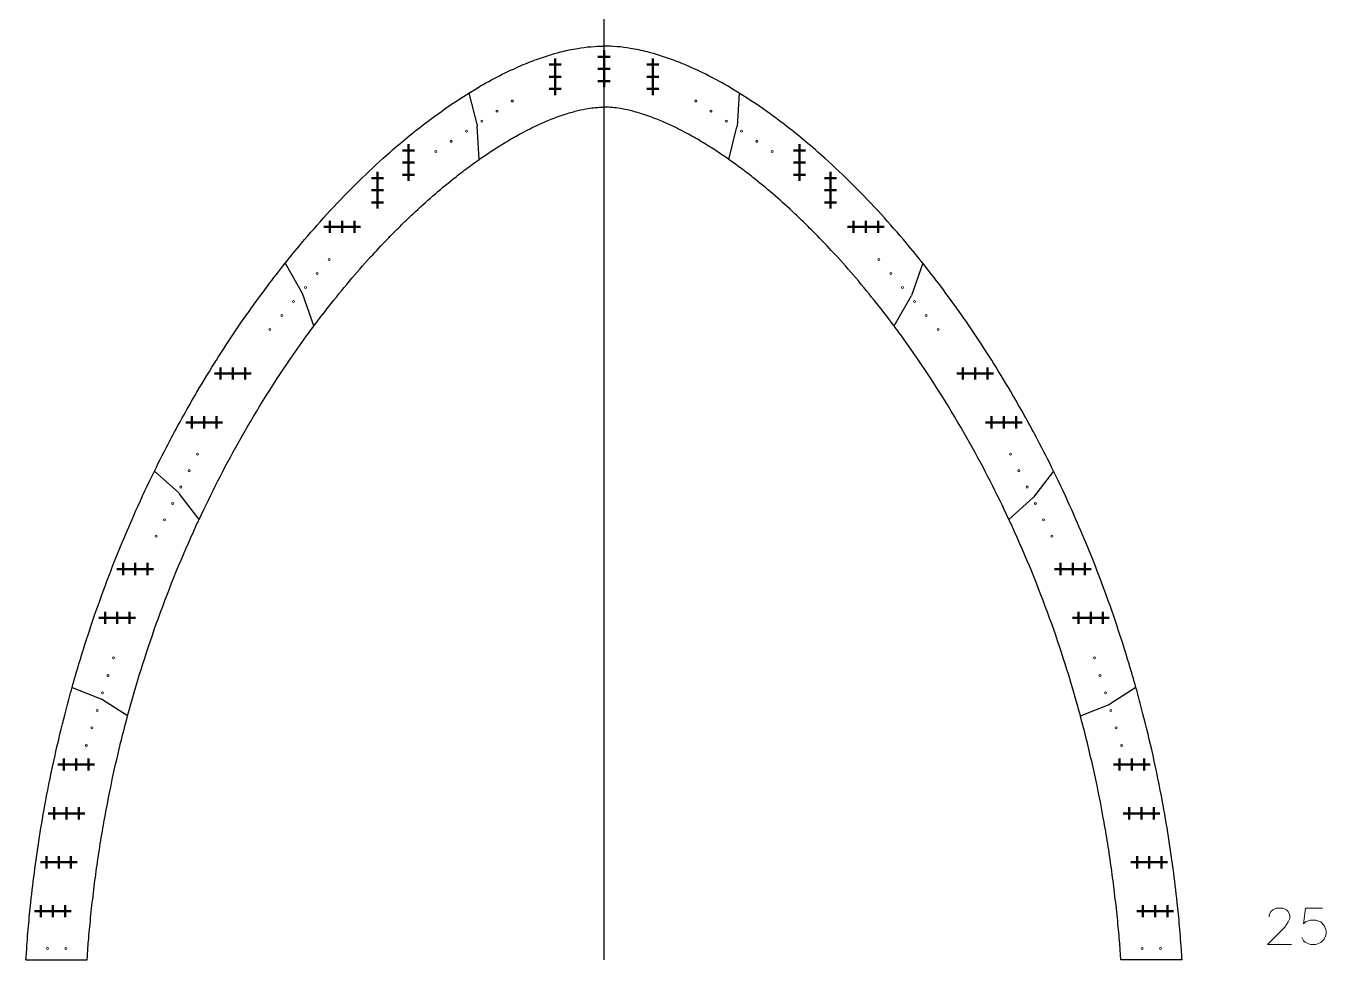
# Model space of a CAD drawing. Header units: inches. Extents: x -1683 to 11264, y -1696 to 865.
# Drawn here: x 7007.2 to 7432.8, y -1340.6 to -1034.8 of the extents above; entities that cross this region are included whole.
import ezdxf

# ---------------------------------------------------------------- set-up
doc = ezdxf.new("R2010")
doc.units = ezdxf.units.IN
doc.header["$MEASUREMENT"] = 0
doc.header["$PDMODE"] = 2
doc.header["$PDSIZE"] = 2
for name, color, linetype, lineweight in [('Annotation', 7, 'Continuous', 9), ('Drilling', 3, 'Continuous', 13), ('Engrave', 4, 'Continuous', 50)]:
    doc.layers.add(name, color=color, linetype=linetype, lineweight=lineweight)

# ---------------------------------------------------------------- blocks, each defined once
blk = doc.blocks.new('*U1722')
at = {"layer": 'Engrave'}
blk.add_point((0, 0), dxfattribs=at)
blk = doc.blocks.new('*U1723')
at = {"layer": 'Engrave', "color": 0, "linetype": 'ByBlock', "lineweight": -2, "transparency": 16777216}
for p in [(0, 0), (4, 0), (8, 0)]:
    blk.add_blockref('*U1722', p, dxfattribs=at)
blk = doc.blocks.new('*U1724')
at = {"layer": 'Engrave'}
blk.add_point((0, 0), dxfattribs=at)
blk = doc.blocks.new('*U1725')
at = {"layer": 'Engrave', "color": 0, "linetype": 'ByBlock', "lineweight": -2, "transparency": 16777216}
for p in [(0, 0), (4, 0), (8, 0)]:
    blk.add_blockref('*U1724', p, dxfattribs=at)
blk = doc.blocks.new('*U1726')
at = {"layer": 'Engrave'}
blk.add_point((0, 0), dxfattribs=at)
blk = doc.blocks.new('*U1727')
at = {"layer": 'Engrave', "color": 0, "linetype": 'ByBlock', "lineweight": -2, "transparency": 16777216}
for p in [(0, 0), (4, 0), (8, 0)]:
    blk.add_blockref('*U1726', p, dxfattribs=at)
blk = doc.blocks.new('*U1728')
at = {"layer": 'Engrave'}
blk.add_point((0, 0), dxfattribs=at)
blk = doc.blocks.new('*U1729')
at = {"layer": 'Engrave', "color": 0, "linetype": 'ByBlock', "lineweight": -2, "transparency": 16777216}
for p in [(0, 0), (4, 0), (8, 0)]:
    blk.add_blockref('*U1728', p, dxfattribs=at)
blk = doc.blocks.new('*U1730')
at = {"layer": 'Engrave'}
blk.add_point((0, 0), dxfattribs=at)
blk = doc.blocks.new('*U1731')
at = {"layer": 'Engrave', "color": 0, "linetype": 'ByBlock', "lineweight": -2, "transparency": 16777216}
for p in [(0, 0), (4, 0), (8, 0)]:
    blk.add_blockref('*U1730', p, dxfattribs=at)
blk = doc.blocks.new('*U1732')
at = {"layer": 'Engrave'}
blk.add_point((0, 0), dxfattribs=at)
blk = doc.blocks.new('*U1733')
at = {"layer": 'Engrave', "color": 0, "linetype": 'ByBlock', "lineweight": -2, "transparency": 16777216}
for p in [(0, 0), (4, 0), (8, 0)]:
    blk.add_blockref('*U1732', p, dxfattribs=at)
blk = doc.blocks.new('*U1734')
at = {"layer": 'Engrave'}
blk.add_point((0, 0), dxfattribs=at)
blk = doc.blocks.new('*U1735')
at = {"layer": 'Engrave', "color": 0, "linetype": 'ByBlock', "lineweight": -2, "transparency": 16777216}
for p in [(0, 0), (4, 0), (8, 0)]:
    blk.add_blockref('*U1734', p, dxfattribs=at)
blk = doc.blocks.new('*U1736')
at = {"layer": 'Engrave'}
blk.add_point((0, 0), dxfattribs=at)
blk = doc.blocks.new('*U1737')
at = {"layer": 'Engrave', "color": 0, "linetype": 'ByBlock', "lineweight": -2, "transparency": 16777216}
for p in [(0, 0), (4, 0), (8, 0)]:
    blk.add_blockref('*U1736', p, dxfattribs=at)
blk = doc.blocks.new('*U1738')
at = {"layer": 'Engrave'}
blk.add_point((0, 0), dxfattribs=at)
blk = doc.blocks.new('*U1739')
at = {"layer": 'Engrave', "color": 0, "linetype": 'ByBlock', "lineweight": -2, "transparency": 16777216}
for p in [(0, 0), (4, 0), (8, 0)]:
    blk.add_blockref('*U1738', p, dxfattribs=at)
blk = doc.blocks.new('*U1740')
at = {"layer": 'Engrave'}
blk.add_point((0, 0), dxfattribs=at)
blk = doc.blocks.new('*U1741')
at = {"layer": 'Engrave', "color": 0, "linetype": 'ByBlock', "lineweight": -2, "transparency": 16777216}
for p in [(0, 0), (4, 0), (8, 0)]:
    blk.add_blockref('*U1740', p, dxfattribs=at)
blk = doc.blocks.new('*U1742')
at = {"layer": 'Engrave'}
blk.add_point((0, 0), dxfattribs=at)
blk = doc.blocks.new('*U1743')
at = {"layer": 'Engrave', "color": 0, "linetype": 'ByBlock', "lineweight": -2, "transparency": 16777216}
for p in [(0, 0), (4, 0), (8, 0)]:
    blk.add_blockref('*U1742', p, dxfattribs=at)
blk = doc.blocks.new('*U1744')
at = {"layer": 'Engrave'}
blk.add_point((0, 0), dxfattribs=at)
blk = doc.blocks.new('*U1745')
at = {"layer": 'Engrave', "color": 0, "linetype": 'ByBlock', "lineweight": -2, "transparency": 16777216}
for p in [(0, 0), (4, 0), (8, 0)]:
    blk.add_blockref('*U1744', p, dxfattribs=at)
blk = doc.blocks.new('*U1746')
at = {"layer": 'Engrave'}
blk.add_point((0, 0), dxfattribs=at)
blk = doc.blocks.new('*U1747')
at = {"layer": 'Engrave', "color": 0, "linetype": 'ByBlock', "lineweight": -2, "transparency": 16777216}
for p in [(0, 0), (4, 0), (8, 0)]:
    blk.add_blockref('*U1746', p, dxfattribs=at)
blk = doc.blocks.new('*U1748')
at = {"layer": 'Engrave'}
blk.add_point((0, 0), dxfattribs=at)
blk = doc.blocks.new('*U1749')
at = {"layer": 'Engrave', "color": 0, "linetype": 'ByBlock', "lineweight": -2, "transparency": 16777216}
for p in [(0, 0), (4, 0), (8, 0)]:
    blk.add_blockref('*U1748', p, dxfattribs=at)
blk = doc.blocks.new('*U1750')
at = {"layer": 'Engrave'}
blk.add_point((0, 0), dxfattribs=at)
blk = doc.blocks.new('*U1751')
at = {"layer": 'Engrave', "color": 0, "linetype": 'ByBlock', "lineweight": -2, "transparency": 16777216}
for p in [(0, 0), (4, 0), (8, 0)]:
    blk.add_blockref('*U1750', p, dxfattribs=at)
blk = doc.blocks.new('*U1752')
at = {"layer": 'Engrave'}
blk.add_point((0, 0), dxfattribs=at)
blk = doc.blocks.new('*U1753')
at = {"layer": 'Engrave', "color": 0, "linetype": 'ByBlock', "lineweight": -2, "transparency": 16777216}
for p in [(0, 0), (4, 0), (8, 0)]:
    blk.add_blockref('*U1752', p, dxfattribs=at)
blk = doc.blocks.new('*U1754')
at = {"layer": 'Engrave'}
blk.add_point((0, 0), dxfattribs=at)
blk = doc.blocks.new('*U1755')
at = {"layer": 'Engrave', "color": 0, "linetype": 'ByBlock', "lineweight": -2, "transparency": 16777216}
for p in [(0, 0), (4, 0), (8, 0)]:
    blk.add_blockref('*U1754', p, dxfattribs=at)
blk = doc.blocks.new('*U1756')
at = {"layer": 'Engrave'}
blk.add_point((0, 0), dxfattribs=at)
blk = doc.blocks.new('*U1757')
at = {"layer": 'Engrave', "color": 0, "linetype": 'ByBlock', "lineweight": -2, "transparency": 16777216}
for p in [(0, 0), (4, 0), (8, 0)]:
    blk.add_blockref('*U1756', p, dxfattribs=at)
blk = doc.blocks.new('*U1758')
at = {"layer": 'Engrave'}
blk.add_point((0, 0), dxfattribs=at)
blk = doc.blocks.new('*U1759')
at = {"layer": 'Engrave', "color": 0, "linetype": 'ByBlock', "lineweight": -2, "transparency": 16777216}
for p in [(0, 0), (4, 0), (8, 0)]:
    blk.add_blockref('*U1758', p, dxfattribs=at)
blk = doc.blocks.new('*U1760')
at = {"layer": 'Engrave'}
blk.add_point((0, 0), dxfattribs=at)
blk = doc.blocks.new('*U1761')
at = {"layer": 'Engrave', "color": 0, "linetype": 'ByBlock', "lineweight": -2, "transparency": 16777216}
for p in [(0, 0), (4, 0), (8, 0)]:
    blk.add_blockref('*U1760', p, dxfattribs=at)
blk = doc.blocks.new('*U1762')
at = {"layer": 'Engrave'}
blk.add_point((0, 0), dxfattribs=at)
blk = doc.blocks.new('*U1763')
at = {"layer": 'Engrave', "color": 0, "linetype": 'ByBlock', "lineweight": -2, "transparency": 16777216}
for p in [(0, 0), (4, 0), (8, 0)]:
    blk.add_blockref('*U1762', p, dxfattribs=at)
blk = doc.blocks.new('*U1764')
at = {"layer": 'Engrave'}
blk.add_point((0, 0), dxfattribs=at)
blk = doc.blocks.new('*U1765')
at = {"layer": 'Engrave', "color": 0, "linetype": 'ByBlock', "lineweight": -2, "transparency": 16777216}
for p in [(0, 0), (4, 0), (8, 0)]:
    blk.add_blockref('*U1764', p, dxfattribs=at)
blk = doc.blocks.new('*U1766')
at = {"layer": 'Engrave'}
blk.add_point((0, 0), dxfattribs=at)
blk = doc.blocks.new('*U1767')
at = {"layer": 'Engrave', "color": 0, "linetype": 'ByBlock', "lineweight": -2, "transparency": 16777216}
for p in [(0, 0), (4, 0), (8, 0)]:
    blk.add_blockref('*U1766', p, dxfattribs=at)
blk = doc.blocks.new('*U1768')
at = {"layer": 'Engrave'}
blk.add_point((0, 0), dxfattribs=at)
blk = doc.blocks.new('*U1769')
at = {"layer": 'Engrave', "color": 0, "linetype": 'ByBlock', "lineweight": -2, "transparency": 16777216}
for p in [(0, 0), (4, 0), (8, 0)]:
    blk.add_blockref('*U1768', p, dxfattribs=at)
blk = doc.blocks.new('*U1770')
at = {"layer": 'Engrave'}
blk.add_point((0, 0), dxfattribs=at)
blk = doc.blocks.new('*U1771')
at = {"layer": 'Engrave', "color": 0, "linetype": 'ByBlock', "lineweight": -2, "transparency": 16777216}
for p in [(0, 0), (4, 0), (8, 0)]:
    blk.add_blockref('*U1770', p, dxfattribs=at)

msp = doc.modelspace()

# ---------------------------------------------------------------- linework, layer by layer
for p, q in [((7196.45039, -1340.6088), (7196.45039, -791.73489)), ((7152.1874, -1056.80783), (7154.87452, -1067.40772)), ((7240.71338, -1056.80783), (7239.99343, -1067.71929)), ((7154.87452, -1067.40772), (7154.90301, -1067.58762)), ((7155.62296, -1078.49908), (7154.90301, -1067.58762)), ((7237.27782, -1078.49908), (7239.96494, -1067.89919)), ((7239.96494, -1067.89919), (7239.99343, -1067.71929)), ((7092.0354, -1112.53875), (7097.62481, -1122.28394)), ((7300.86539, -1112.53875), (7297.08511, -1123.11796)), ((7097.69904, -1122.44497), (7097.62481, -1122.28394)), ((7101.47932, -1133.02418), (7097.69904, -1122.44497)), ((7291.42147, -1133.02418), (7297.01087, -1123.27899)), ((7297.01087, -1123.27899), (7297.08511, -1123.11796)), ((7049.27747, -1180.54547), (7057.25054, -1187.70387)), ((7343.62331, -1180.54547), (7337.11254, -1189.0556)), ((7057.25054, -1187.70387), (7057.37669, -1187.84034)), ((7063.88747, -1196.35047), (7057.37669, -1187.84034)), ((7329.01331, -1196.35047), (7336.98638, -1189.19207)), ((7336.98638, -1189.19207), (7337.11254, -1189.0556)), ((7022.29383, -1251.39999), (7031.75511, -1255.10382)), ((7031.75511, -1255.10382), (7031.92966, -1255.19276)), ((7040.48732, -1260.67004), (7031.92966, -1255.19276)), ((7370.60696, -1251.39999), (7362.04929, -1256.87727)), ((7352.41346, -1260.67004), (7361.87475, -1256.9662)), ((7361.87475, -1256.9662), (7362.04929, -1256.87727)), ((7007.2059, -1340.6088), (7027.24115, -1340.6088)), ((7385.69488, -1340.6088), (7365.65963, -1340.6088))]:
    msp.add_line(p, q)
for points, knots in [([(7152.1874, -1056.80783), (7152.89836, -1056.368), (7158.19464, -1053.14954), (7165.52376, -1049.27965), (7174.96711, -1045.47152), (7181.39322, -1043.44531), (7187.36226, -1042.16969), (7192.11849, -1041.55294), (7195.00325, -1041.42015), (7196.45039, -1041.41796)], [519.916670353, 519.916670353, 519.916670353, 519.916670353, 523.873693685, 549.246487385, 559.034029301, 572.062151784, 581.090748821, 587.90000298, 594.748150607, 594.748150607, 594.748150607, 594.748150607]), ([(7240.71338, -1056.80783), (7240.00243, -1056.368), (7234.70614, -1053.14954), (7227.37702, -1049.27965), (7217.93367, -1045.47152), (7211.50757, -1043.44531), (7205.53853, -1042.16969), (7200.7823, -1041.55294), (7197.89753, -1041.42015), (7196.45039, -1041.41796)], [519.916670353, 519.916670353, 519.916670353, 519.916670353, 523.873693685, 549.246487385, 559.034029301, 572.062151784, 581.090748821, 587.90000298, 594.748150607, 594.748150607, 594.748150607, 594.748150607]), ([(7092.0354, -1112.53875), (7093.80147, -1110.32745), (7098.25741, -1104.89109), (7105.78418, -1096.27251), (7114.70415, -1086.97978), (7124.94646, -1077.22607), (7135.1572, -1068.65998), (7144.62116, -1061.67947), (7149.88705, -1058.23093), (7152.1874, -1056.80783)], [389.903448819, 389.903448819, 389.903448819, 389.903448819, 403.301108918, 423.177635492, 444.067614988, 464.266936844, 490.120353896, 507.113354107, 519.916670353, 519.916670353, 519.916670353, 519.916670353]), ([(7300.86539, -1112.53875), (7299.09931, -1110.32745), (7294.64338, -1104.89109), (7287.1166, -1096.27251), (7278.19663, -1086.97978), (7267.95433, -1077.22607), (7257.74359, -1068.65998), (7248.27962, -1061.67947), (7243.01373, -1058.23093), (7240.71338, -1056.80783)], [389.903448819, 389.903448819, 389.903448819, 389.903448819, 403.301108918, 423.177635492, 444.067614988, 464.266936844, 490.120353896, 507.113354107, 519.916670353, 519.916670353, 519.916670353, 519.916670353]), ([(7155.62296, -1078.49908), (7157.08644, -1077.47016), (7158.5566, -1076.47465), (7161.58342, -1074.50623), (7163.13951, -1073.53679), (7166.27644, -1071.67015), (7167.84644, -1070.77956), (7171.31669, -1068.91754), (7173.21696, -1067.96849), (7177.78282, -1065.87486), (7180.44654, -1064.80678), (7184.37856, -1063.4955), (7185.69397, -1063.10417), (7188.20325, -1062.45546), (7189.39223, -1062.19332), (7191.43149, -1061.82781), (7192.29392, -1061.70188), (7193.71857, -1061.54447), (7194.29733, -1061.49627), (7195.4048, -1061.43472), (7195.93116, -1061.41933), (7196.45039, -1061.418)], [504.654716853, 504.654716853, 504.654716853, 504.654716853, 514.217583036, 514.217583036, 524.148331467, 524.148331467, 534.079079898, 534.079079898, 546.096146127, 546.096146127, 562.980179977, 562.980179977, 571.644045701, 571.644045701, 579.782203122, 579.782203122, 586.012205594, 586.012205594, 590.505046505, 590.505046505, 594.667265527, 594.667265527, 594.667265527, 594.667265527]), ([(7237.27782, -1078.49908), (7235.81435, -1077.47016), (7234.34419, -1076.47465), (7231.31736, -1074.50623), (7229.76128, -1073.53679), (7226.62435, -1071.67015), (7225.05434, -1070.77956), (7221.5841, -1068.91754), (7219.68382, -1067.96849), (7215.11796, -1065.87486), (7212.45425, -1064.80678), (7208.52222, -1063.4955), (7207.20681, -1063.10417), (7204.69753, -1062.45546), (7203.50855, -1062.19332), (7201.4693, -1061.82781), (7200.60686, -1061.70188), (7199.18222, -1061.54447), (7198.60345, -1061.49627), (7197.49599, -1061.43472), (7196.96963, -1061.41933), (7196.45039, -1061.418)], [504.654716853, 504.654716853, 504.654716853, 504.654716853, 514.217583036, 514.217583036, 524.148331467, 524.148331467, 534.079079898, 534.079079898, 546.096146127, 546.096146127, 562.980179977, 562.980179977, 571.644045701, 571.644045701, 579.782203122, 579.782203122, 586.012205594, 586.012205594, 590.505046505, 590.505046505, 594.667265527, 594.667265527, 594.667265527, 594.667265527]), ([(7101.47932, -1133.02418), (7103.07144, -1130.89306), (7104.68872, -1128.78461), (7108.53295, -1123.9035), (7110.78125, -1121.14641), (7115.36448, -1115.71511), (7117.68733, -1113.05613), (7121.81417, -1108.52154), (7123.60975, -1106.60883), (7126.82753, -1103.28249), (7128.23704, -1101.85814), (7131.08127, -1099.04735), (7132.51267, -1097.6647), (7136.07953, -1094.30579), (7138.22439, -1092.36207), (7142.59099, -1088.56947), (7144.81002, -1086.72205), (7148.44634, -1083.82546), (7149.84382, -1082.74196), (7152.64206, -1080.63566), (7154.0455, -1079.61114), (7155.51037, -1078.5783), (7155.56666, -1078.53867), (7155.62296, -1078.49908)], [372.91999469, 372.91999469, 372.91999469, 372.91999469, 386.314516794, 386.314516794, 404.209421781, 404.209421781, 422.104326768, 422.104326768, 435.496290103, 435.496290103, 445.678235278, 445.678235278, 455.860180452, 455.860180452, 470.866105692, 470.866105692, 485.872030933, 485.872030933, 495.079432769, 495.079432769, 504.286834605, 504.286834605, 504.654716853, 504.654716853, 504.654716853, 504.654716853]), ([(7291.42147, -1133.02418), (7289.82934, -1130.89306), (7288.21206, -1128.78461), (7284.36784, -1123.9035), (7282.11954, -1121.14641), (7277.5363, -1115.71511), (7275.21346, -1113.05613), (7271.08662, -1108.52154), (7269.29104, -1106.60883), (7266.07325, -1103.28249), (7264.66375, -1101.85814), (7261.81951, -1099.04735), (7260.38811, -1097.6647), (7256.82125, -1094.30579), (7254.6764, -1092.36207), (7250.30979, -1088.56947), (7248.09077, -1086.72205), (7244.45444, -1083.82546), (7243.05696, -1082.74196), (7240.25873, -1080.63566), (7238.85529, -1079.61114), (7237.39041, -1078.5783), (7237.33412, -1078.53867), (7237.27782, -1078.49908)], [372.91999469, 372.91999469, 372.91999469, 372.91999469, 386.314516794, 386.314516794, 404.209421781, 404.209421781, 422.104326768, 422.104326768, 435.496290103, 435.496290103, 445.678235278, 445.678235278, 455.860180452, 455.860180452, 470.866105692, 470.866105692, 485.872030933, 485.872030933, 495.079432769, 495.079432769, 504.286834605, 504.286834605, 504.654716853, 504.654716853, 504.654716853, 504.654716853]), ([(7049.27747, -1180.54547), (7050.93803, -1177.16135), (7055.16331, -1168.84826), (7061.68405, -1157.06823), (7069.96633, -1143.35465), (7077.89343, -1131.39203), (7085.74717, -1120.57214), (7090.06296, -1115.00843), (7092.0354, -1112.53875)], [262.879810898, 262.879810898, 262.879810898, 262.879810898, 280.727320836, 307.027371193, 326.609429024, 356.571179198, 374.940266781, 389.903448819, 389.903448819, 389.903448819, 389.903448819]), ([(7343.62331, -1180.54547), (7341.96276, -1177.16135), (7337.73747, -1168.84826), (7331.21673, -1157.06823), (7322.93445, -1143.35465), (7315.00735, -1131.39203), (7307.15362, -1120.57214), (7302.83782, -1115.00843), (7300.86539, -1112.53875)], [262.879810898, 262.879810898, 262.879810898, 262.879810898, 280.727320836, 307.027371193, 326.609429024, 356.571179198, 374.940266781, 389.903448819, 389.903448819, 389.903448819, 389.903448819]), ([(7063.88747, -1196.35047), (7067.83515, -1187.87625), (7072.08819, -1179.55168), (7081.92188, -1161.97448), (7087.60558, -1152.78605), (7095.71437, -1140.95965), (7097.77795, -1138.04815), (7100.41229, -1134.4588), (7100.94438, -1133.74021), (7101.47932, -1133.02418)], [250.005549892, 250.005549892, 250.005549892, 250.005549892, 296.563949458, 296.563949458, 350.52470682, 350.52470682, 368.419611807, 368.419611807, 372.91999469, 372.91999469, 372.91999469, 372.91999469]), ([(7329.01331, -1196.35047), (7325.06563, -1187.87625), (7320.8126, -1179.55168), (7310.97891, -1161.97448), (7305.29521, -1152.78605), (7297.18642, -1140.95965), (7295.12284, -1138.04815), (7292.4885, -1134.4588), (7291.9564, -1133.74021), (7291.42147, -1133.02418)], [250.005549892, 250.005549892, 250.005549892, 250.005549892, 296.563949458, 296.563949458, 350.52470682, 350.52470682, 368.419611807, 368.419611807, 372.91999469, 372.91999469, 372.91999469, 372.91999469]), ([(7022.29383, -1251.39999), (7023.01617, -1248.82214), (7025.00664, -1241.96886), (7028.53107, -1230.89012), (7033.07026, -1218.0542), (7037.73804, -1206.12086), (7042.85293, -1194.12523), (7046.64413, -1185.94131), (7048.99384, -1181.12349), (7049.27747, -1180.54547)], [143.055875854, 143.055875854, 143.055875854, 143.055875854, 155.730948651, 176.842383171, 198.093081751, 220.183945571, 237.501072935, 259.831389413, 262.879810898, 262.879810898, 262.879810898, 262.879810898]), ([(7370.60696, -1251.39999), (7369.88462, -1248.82214), (7367.89415, -1241.96886), (7364.36972, -1230.89012), (7359.83052, -1218.0542), (7355.16274, -1206.12086), (7350.04785, -1194.12523), (7346.25666, -1185.94131), (7343.90694, -1181.12349), (7343.62331, -1180.54547)], [143.055875854, 143.055875854, 143.055875854, 143.055875854, 155.730948651, 176.842383171, 198.093081751, 220.183945571, 237.501072935, 259.831389413, 262.879810898, 262.879810898, 262.879810898, 262.879810898]), ([(7040.48732, -1260.67004), (7043.22385, -1250.51742), (7046.3548, -1240.47522), (7053.51233, -1220.35151), (7057.56502, -1210.27937), (7062.6399, -1199.0489), (7063.25983, -1197.6978), (7063.88747, -1196.35047)], [136.402473292, 136.402473292, 136.402473292, 136.402473292, 188.642434732, 188.642434732, 242.603192095, 242.603192095, 250.005549892, 250.005549892, 250.005549892, 250.005549892]), ([(7352.41346, -1260.67004), (7349.67693, -1250.51742), (7346.54599, -1240.47522), (7339.38846, -1220.35151), (7335.33577, -1210.27937), (7330.26089, -1199.0489), (7329.64096, -1197.6978), (7329.01331, -1196.35047)], [136.402473292, 136.402473292, 136.402473292, 136.402473292, 188.642434732, 188.642434732, 242.603192095, 242.603192095, 250.005549892, 250.005549892, 250.005549892, 250.005549892]), ([(7007.2059, -1340.6088), (7007.25558, -1339.76859), (7007.47364, -1336.08031), (7007.94705, -1329.79177), (7008.89085, -1320.67954), (7010.10379, -1310.43092), (7011.81739, -1298.80257), (7014.10195, -1285.78722), (7016.92667, -1272.26339), (7019.81813, -1260.45405), (7021.64972, -1253.69866), (7022.29383, -1251.39999)], [0, 0, 0, 0, 3.98517063, 17.493887693, 29.854430621, 47.358352567, 66.35413671, 85.498663347, 109.918557346, 131.753515271, 143.055875854, 143.055875854, 143.055875854, 143.055875854]), ([(7385.69488, -1340.6088), (7385.64521, -1339.76859), (7385.42715, -1336.08031), (7384.95374, -1329.79177), (7384.00993, -1320.67954), (7382.797, -1310.43092), (7381.08339, -1298.80257), (7378.79884, -1285.78722), (7375.97412, -1272.26339), (7373.08266, -1260.45405), (7371.25107, -1253.69866), (7370.60696, -1251.39999)], [0, 0, 0, 0, 3.98517063, 17.493887693, 29.854430621, 47.358352567, 66.35413671, 85.498663347, 109.918557346, 131.753515271, 143.055875854, 143.055875854, 143.055875854, 143.055875854]), ([(7027.24115, -1340.6088), (7027.25658, -1340.35153), (7027.27199, -1340.0967), (7027.32039, -1339.30872), (7027.35378, -1338.7837), (7027.42368, -1337.72814), (7027.45991, -1337.20101), (7027.57258, -1335.62165), (7027.65299, -1334.57144), (7027.8437, -1332.2493), (7027.95652, -1330.98392), (7028.20181, -1328.4223), (7028.33365, -1327.12879), (7028.61667, -1324.4628), (7028.76834, -1323.08522), (7029.07858, -1320.3524), (7029.23819, -1318.99161), (7029.73336, -1314.92658), (7030.08542, -1312.24638), (7030.84949, -1306.87552), (7031.25971, -1304.18947), (7032.13297, -1298.82071), (7032.5955, -1296.14174), (7034.06181, -1288.12277), (7035.14506, -1282.79889), (7037.52348, -1272.19727), (7038.81827, -1266.92094), (7040.30747, -1261.33902), (7040.39718, -1261.00447), (7040.48732, -1260.67004)], [1.892362284, 1.892362284, 1.892362284, 1.892362284, 3.147237263, 3.147237263, 5.809905888, 5.809905888, 8.472574513, 8.472574513, 13.797911762, 13.797911762, 20.279037203, 20.279037203, 26.760162644, 26.760162644, 33.505257315, 33.505257315, 40.250351985, 40.250351985, 53.740541326, 53.740541326, 67.230730666, 67.230730666, 80.720920007, 80.720920007, 107.701298688, 107.701298688, 134.68167737, 134.68167737, 136.402473292, 136.402473292, 136.402473292, 136.402473292]), ([(7365.65963, -1340.6088), (7365.64421, -1340.35153), (7365.62879, -1340.0967), (7365.5804, -1339.30872), (7365.547, -1338.7837), (7365.47711, -1337.72814), (7365.44088, -1337.20101), (7365.32821, -1335.62165), (7365.2478, -1334.57144), (7365.05709, -1332.2493), (7364.94427, -1330.98392), (7364.69897, -1328.4223), (7364.56713, -1327.12879), (7364.28412, -1324.4628), (7364.13245, -1323.08522), (7363.82221, -1320.3524), (7363.66259, -1318.99161), (7363.16742, -1314.92658), (7362.81537, -1312.24638), (7362.0513, -1306.87552), (7361.64107, -1304.18947), (7360.76781, -1298.82071), (7360.30528, -1296.14174), (7358.83897, -1288.12277), (7357.75573, -1282.79889), (7355.3773, -1272.19727), (7354.08252, -1266.92094), (7352.59332, -1261.33902), (7352.5036, -1261.00447), (7352.41346, -1260.67004)], [1.892362284, 1.892362284, 1.892362284, 1.892362284, 3.147237263, 3.147237263, 5.809905888, 5.809905888, 8.472574513, 8.472574513, 13.797911762, 13.797911762, 20.279037203, 20.279037203, 26.760162644, 26.760162644, 33.505257315, 33.505257315, 40.250351985, 40.250351985, 53.740541326, 53.740541326, 67.230730666, 67.230730666, 80.720920007, 80.720920007, 107.701298688, 107.701298688, 134.68167737, 134.68167737, 136.402473292, 136.402473292, 136.402473292, 136.402473292])]:
    msp.add_open_spline(points, degree=3, knots=knots)
at = {"layer": 'Annotation'}
for points in [[(7414.25412, -1326.47496), (7414.25412, -1325.91188), (7414.81719, -1324.78573), (7415.38026, -1324.22266), (7416.50641, -1323.65959), (7418.75871, -1323.65959), (7419.88485, -1324.22266), (7420.44793, -1324.78573), (7421.011, -1325.91188), (7421.011, -1327.03803), (7420.44793, -1328.16418), (7419.32178, -1329.8534), (7413.69104, -1335.48413), (7421.57407, -1335.48413)], [(7424.95252, -1333.23184), (7425.51559, -1334.35799), (7426.07866, -1334.92106), (7427.76788, -1335.48413), (7429.45711, -1335.48413), (7431.14633, -1334.92106), (7432.27247, -1333.79491), (7432.83555, -1332.10569), (7432.83555, -1330.97954), (7432.27247, -1329.29032), (7431.14633, -1328.16418), (7429.45711, -1327.6011), (7427.76788, -1327.6011), (7426.07866, -1328.16418), (7425.51559, -1328.72725), (7426.07866, -1323.65959), (7431.7094, -1323.65959)]]:
    msp.add_lwpolyline(points, dxfattribs=at)
at = {"layer": 'Drilling'}
for centre in [(7166.42928, -1059.39834), (7226.47151, -1059.39834), (7161.41964, -1062.70038), (7231.48114, -1062.70038), (7156.41, -1066.00243), (7236.49078, -1066.00243), (7146.39073, -1072.60653), (7151.40036, -1069.30448), (7241.50042, -1069.30448), (7246.51006, -1072.60653), (7141.38109, -1075.90857), (7251.5197, -1075.90857), (7106.44143, -1111.32639), (7286.45935, -1111.32639), (7102.5678, -1115.90842), (7290.33298, -1115.90842), (7098.69417, -1120.49045), (7294.20661, -1120.49045), (7094.82054, -1125.07248), (7298.08024, -1125.07248), (7090.94691, -1129.65451), (7301.95387, -1129.65451), (7087.07328, -1134.23654), (7305.8275, -1134.23654), (7063.32991, -1175.05125), (7329.57087, -1175.05125), (7060.63094, -1180.40994), (7332.26985, -1180.40994), (7057.93196, -1185.76863), (7334.96883, -1185.76863), (7055.23298, -1191.12731), (7337.6678, -1191.12731), (7052.53401, -1196.486), (7340.36678, -1196.486), (7049.83503, -1201.84469), (7343.06576, -1201.84469), (7035.82334, -1241.70496), (7357.07744, -1241.70496), (7034.05024, -1247.43698), (7358.85055, -1247.43698), (7032.27713, -1253.169), (7360.62366, -1253.169), (7030.50402, -1258.90103), (7362.39676, -1258.90103), (7028.73092, -1264.63305), (7364.16987, -1264.63305), (7026.95781, -1270.36507), (7365.94298, -1270.36507), (7014.22353, -1336.8588), (7020.22353, -1336.8588), (7372.67726, -1336.8588), (7378.67726, -1336.8588)]:
    msp.add_circle(centre, 0.3225, dxfattribs=at)

# ---------------------------------------------------------------- block references
at = {"layer": 'Engrave', "xscale": -1, "rotation": 270}
for name, p in [('*U1741', (7180.45039, -1055.46179)), ('*U1771', (7196.45039, -1052.91796)), ('*U1743', (7132.4506, -1083.56419)), ('*U1745', (7122.3031, -1092.61513))]:
    msp.add_blockref(name, p, dxfattribs=at)
at = {"layer": 'Engrave', "rotation": 90.00000000000001}
for name, p in [('*U1765', (7212.45039, -1055.46179)), ('*U1767', (7260.45018, -1083.56419)), ('*U1769', (7270.59769, -1092.61513))]:
    msp.add_blockref(name, p, dxfattribs=at)
at = {"layer": 'Engrave', "xscale": -1}
for name, p in [('*U1739', (7114.71241, -1100.6088)), ('*U1737', (7078.93232, -1148.6088)), ('*U1735', (7069.54446, -1164.6088)), ('*U1733', (7046.97966, -1212.6088)), ('*U1731', (7041.08076, -1228.6088)), ('*U1729', (7027.63298, -1276.6088)), ('*U1727', (7024.4734, -1292.6088)), ('*U1725', (7021.93912, -1308.6088)), ('*U1723', (7020.00875, -1324.6088))]:
    msp.add_blockref(name, p, dxfattribs=at)
at = {"layer": 'Engrave'}
for name, p in [('*U1763', (7278.18837, -1100.6088)), ('*U1761', (7313.96847, -1148.6088)), ('*U1759', (7323.35632, -1164.6088)), ('*U1757', (7345.92113, -1212.6088)), ('*U1755', (7351.82002, -1228.6088)), ('*U1753', (7365.2678, -1276.6088)), ('*U1751', (7368.42738, -1292.6088)), ('*U1749', (7370.96167, -1308.6088)), ('*U1747', (7372.89203, -1324.6088))]:
    msp.add_blockref(name, p, dxfattribs=at)

doc.saveas('drawing.dxf')
